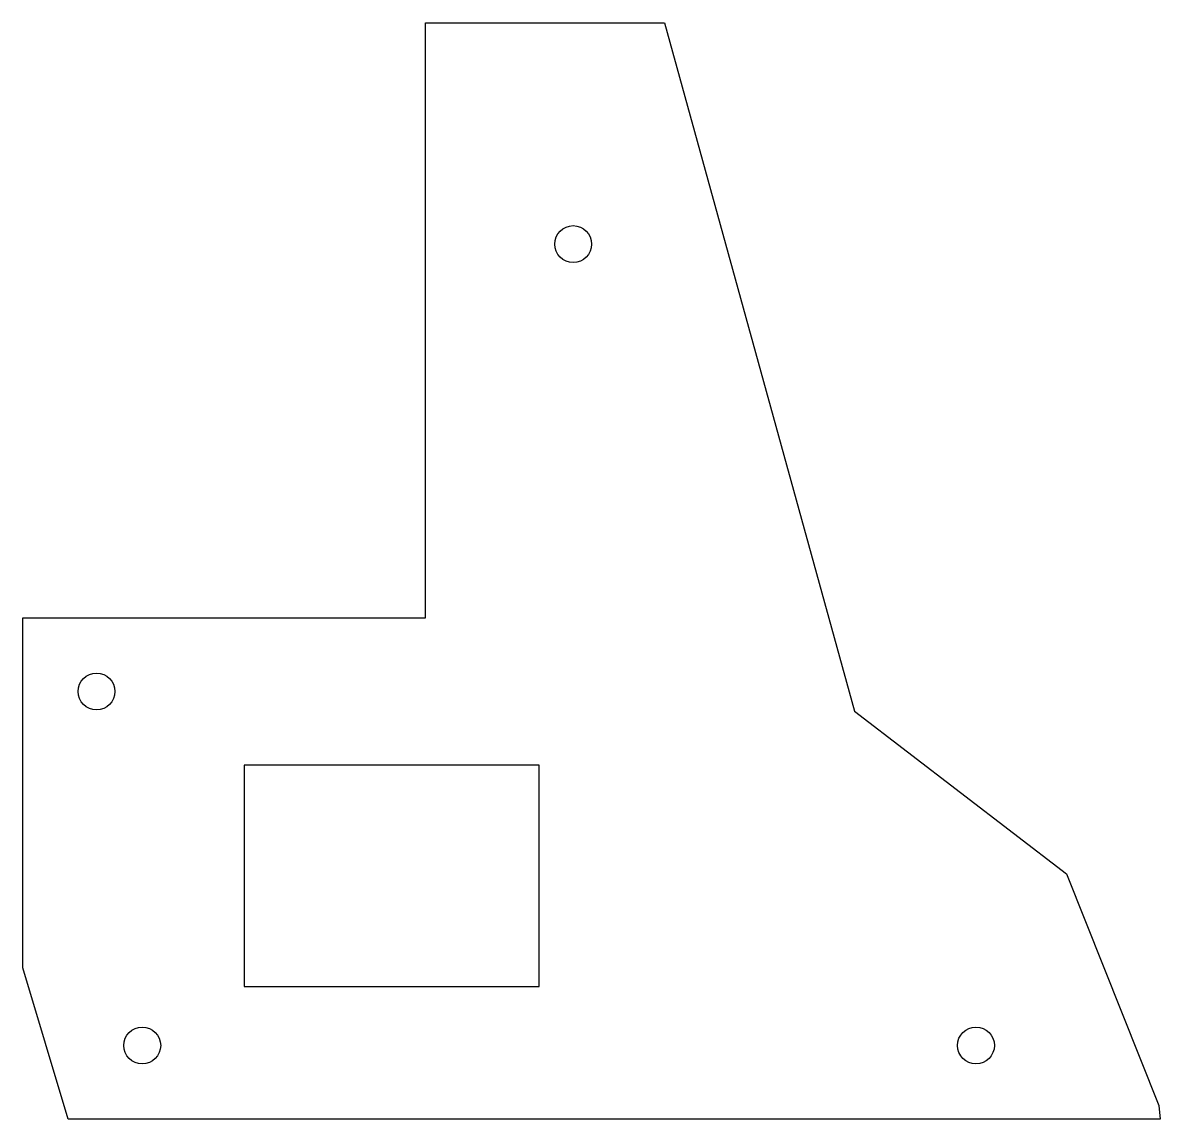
# Model space of a CAD drawing. Header units: millimetres. Extents: x -314.2 to -252.5, y 33.8 to 93.3.
import ezdxf

# ---------------------------------------------------------------- set-up
doc = ezdxf.new("R2010")
doc.units = ezdxf.units.MM
doc.layers.get('0').update_dxf_attribs({"linetype": 'CONTINUOUS'})

msp = doc.modelspace()

# ---------------------------------------------------------------- linework, layer by layer
for points in [[(-314.164, 61), (-292.323, 61), (-292.323, 93.255), (-279.381, 93.255), (-269.078, 55.937), (-257.58, 47.105), (-252.576, 34.544), (-252.498, 33.806), (-311.707, 33.806), (-314.164, 42.007)], [(-286.164, 53), (-302.164, 53), (-302.164, 41), (-286.164, 41)]]:
    msp.add_lwpolyline(points, close=True)
for centre in [(-284.323, 81.255), (-310.164, 57), (-307.686, 37.806), (-262.487, 37.806)]:
    msp.add_circle(centre, 1)

doc.saveas('drawing.dxf')
